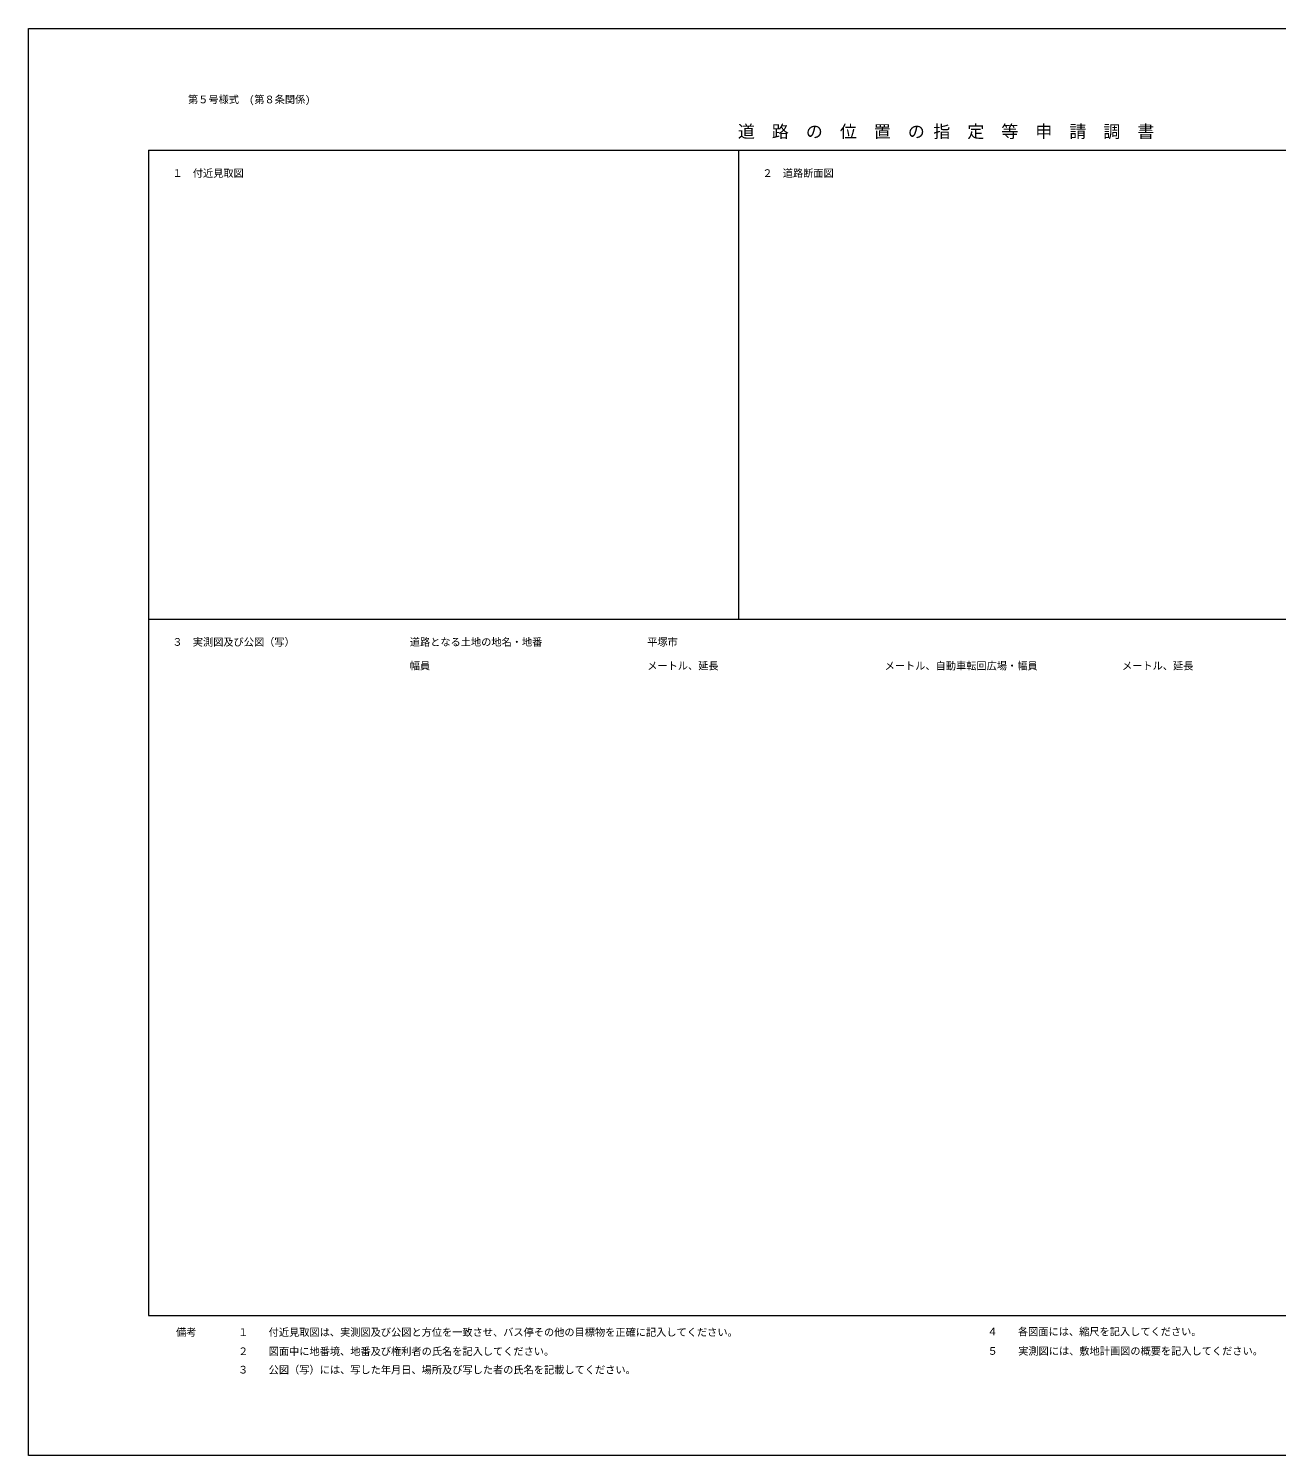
# Model space of a CAD drawing. Units: millimetres on the paper. Extents: x -297 to 297, y -210 to 210.
# Drawn here: x -297 to 70.1, y -210 to 210 of the extents above; entities that cross this region are included whole.
import ezdxf
from ezdxf.enums import TextEntityAlignment as Align

# ---------------------------------------------------------------- set-up
doc = ezdxf.new("R2010")
doc.units = ezdxf.units.MM
doc.layers.add('0-0_0', color=7, linetype='Continuous', lineweight=18)
doc.styles.add('ＭＳ ゴシック', font='')
doc.styles.get('ＭＳ ゴシック').set_extended_font_data('MS Gothic')

msp = doc.modelspace()

# ---------------------------------------------------------------- linework, layer by layer
at = {"layer": '0-0_0', "color": 8}
for p, q in [((-297, -210), (-297, 210)), ((297, -210), (-297, -210))]:
    msp.add_line(p, q, dxfattribs=at)
at = {"layer": '0-0_0'}
for p, q in [((-261.69, 174.157), (261.31, 174.157)), ((-261.69, 174.157), (-261.69, -168.843)), ((-261.69, 174.157), (-261.69, -168.843)), ((-88.146, 174.157), (-88.146, 36.157)), ((-261.69, 36.157), (261.31, 36.157)), ((-261.69, -168.843), (261.31, -168.843))]:
    msp.add_line(p, q, dxfattribs=at)
at = {"layer": '0-0_0', "color": 2}
msp.add_line((-261.69, 174.157), (-261.69, -168.843), dxfattribs=at)
at = {"layer": '0-0_0', "color": 8}
msp.add_lwpolyline([(-297, -210), (-297, 210), (297, 210), (297, -210)], dxfattribs=at)

# ---------------------------------------------------------------- texts
at = {"layer": '0-0_0', "style": 'ＭＳ ゴシック'}
for s, height, p in [('第５号様式\u3000(第８条関係)', 2.199, (-250.101, 187.34)), ('道\u3000路\u3000の\u3000位\u3000置\u3000の 指\u3000定\u3000等\u3000申\u3000請\u3000調\u3000書\u3000', 3.666, (-88.363, 176.759)), ('１\u3000付近見取図', 2.199, (-254.69, 165.657)), ('２\u3000道路断面図', 2.199, (-81.146, 165.657)), ('３\u3000実測図及び公図（写）', 2.199, (-254.69, 27.657)), ('道路となる土地の地名・地番', 2.199, (-184.856, 27.657)), ('平塚市', 2.199, (-115.023, 27.657)), ('幅員', 2.199, (-184.856, 20.657)), ('メートル、延長', 2.199, (-115.023, 20.657)), ('メートル、自動車転回広場・幅員', 2.199, (-45.19, 20.657)), ('メートル、延長\u3000\u3000\u3000\u3000', 2.199, (24.644, 20.657)), ('４\u3000\u3000各図面には、縮尺を記入してください。', 2.199, (-14.963, -175.322)), ('備考', 2.199, (-253.611, -175.487)), ('１\u3000\u3000付近見取図は、実測図及び公図と方位を一致させ、バス停その他の目標物を正確に記入してください。', 2.199, (-235.366, -175.487)), ('２\u3000\u3000図面中に地番境、地番及び権利者の氏名を記入してください。', 2.199, (-235.366, -181.122)), ('５\u3000\u3000実測図には、敷地計画図の概要を記入してください。', 2.199, (-14.898, -181.032)), ('３\u3000\u3000公図（写）には、写した年月日、場所及び写した者の氏名を記載してください。', 2.199, (-235.366, -186.547))]:
    msp.add_text(s, height=height, dxfattribs=at).set_placement(p, align=Align.BOTTOM_LEFT)

doc.saveas('drawing.dxf')
